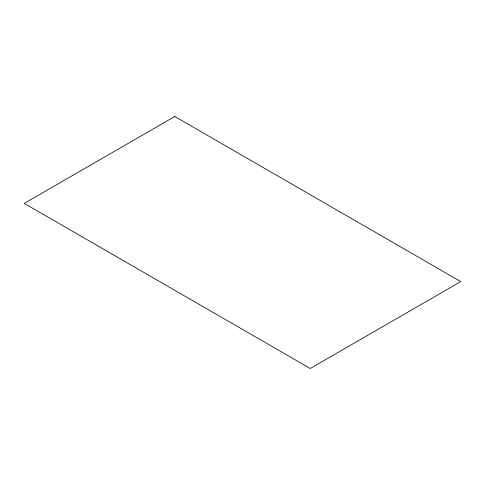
<?xml version="1.0" encoding="UTF-8"?>
<svg xmlns="http://www.w3.org/2000/svg" width="485" height="485" viewBox="0 0 485 485"><rect width="100%" height="100%" fill="white"/><g stroke="black" fill="none" stroke-linecap="round" stroke-linejoin="round"><path stroke-width="0.73" d="M174.77 116.497L24.25 203.397L310.23 368.503L460.75 281.603L174.77 116.497"/></g></svg>
